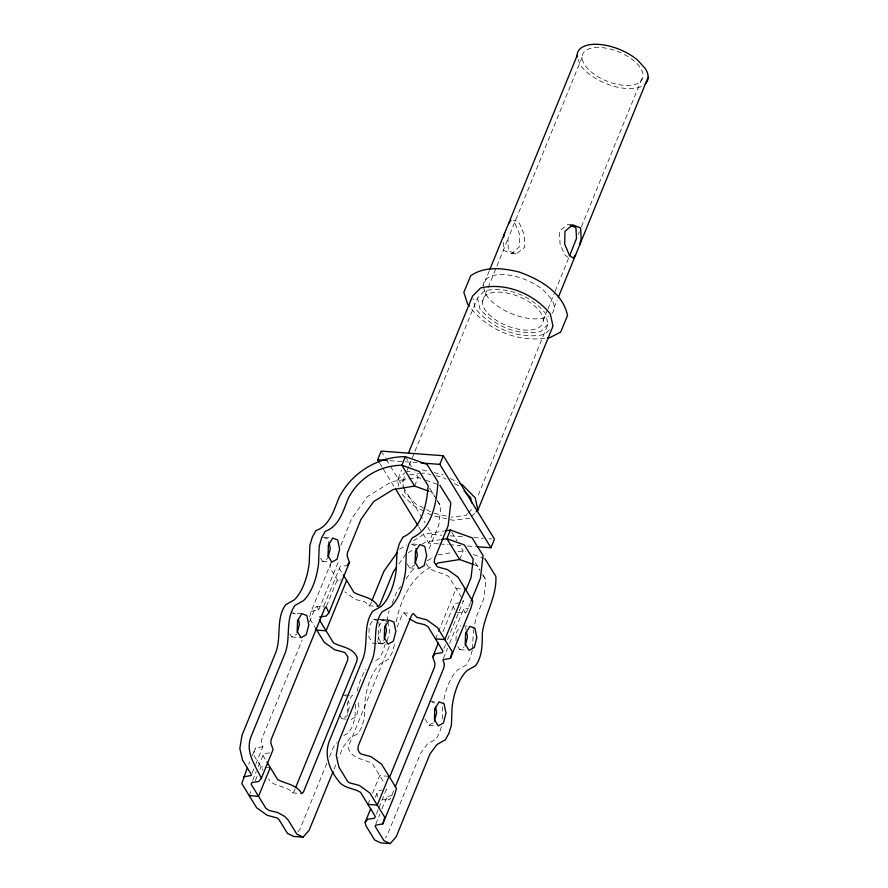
<?xml version="1.0" encoding="UTF-8"?>
<svg xmlns="http://www.w3.org/2000/svg" width="888" height="888" viewBox="0 0 888 888"><rect width="100%" height="100%" fill="white"/><g stroke="black" fill="none" stroke-linecap="round" stroke-linejoin="round"><path stroke-width="0.67" stroke-dasharray="4.44 3.33" d="M347.319 713.175L347.685 702.486L351.992 695.426L355.744 696.847M455.999 640.703L456.277 632.689L460.583 625.629M355.5 704.317L354.989 717.893L352.536 726.151L348.984 732.611L342.601 736.252M442.28 718.925L442.735 706.704M472.372 648.873L473.515 630.036M255.733 764.235L262.892 746.719L261.461 742.368L261.838 738.827L302.186 639.959M392.108 795.537L387.09 796.447L387.046 797.746L388.833 800.021L390.487 798.578L394.161 789.587M437.418 500.788L440.97 506.582L438.827 524.952L427.883 551.792M483.15 575.391L485.991 580.019L483.86 598.401L476.146 617.304L473.77 628.76M386.957 621.034L389.066 610.844M396.281 621.722C400.577 599.289 411.788 575.535 433.644 565.767M582.095 57.276L507.992 238.861L508.325 250.738L516.328 253.89L524.775 247.33L524.22 234.554L519.48 223.399L515.628 220.546L513.297 220.379M377.844 640.337L380.441 630.491L378.776 622.41M387.168 641.025L389.765 631.179L387.834 621.767M262.892 746.719L255.367 748.073L253.524 754.722L262.97 770.129M309.69 616.66L311.166 611.344L330.691 563.491M330.991 563.625L329.881 567.621L339.327 583.028M385.237 643.767L382.784 652.025L379.231 658.496L372.849 662.126M394.572 644.466L392.119 652.713L388.567 659.185L380.053 664.024A48.119 23.243 -85.8 0 0 364.99 700.943L364.324 718.581L361.86 726.839L358.308 733.31L349.805 738.15L342.946 747.396L338.783 757.597M441.369 726.706L439.616 732.611L436.064 739.071L427.55 743.911L420.701 753.168L386.891 835.997L385.17 837.972M472.316 650.227L469.863 658.485L466.311 664.946L457.797 669.796A48.119 23.243 -85.8 0 0 443.09 704.095M248.729 764.346L249.75 761.849M252.303 755.588L255.367 748.073M309.524 621.977L315.284 607.858L316.949 606.404L326.273 607.092M340.803 545.332L351.748 518.503L367.31 496.67L391.619 481.651L407.548 479.132M252.159 773.004L255.222 765.489M311.166 611.344L318.681 609.989L339.249 559.606M252.647 780.441L256.221 771.683M258.264 766.677L263.803 753.668L270.429 752.758M323.798 606.093L340.16 566.555L346.786 565.645M249.206 795.615L251.759 789.354M255.333 780.596L257.886 774.336M259.929 769.33L260.95 766.832L263.614 767.032M326.518 606.171L337.307 579.72L341.303 580.019M398.779 486.213L397.436 480.108L401.609 469.885M403.907 488.655L402.431 481.973L405.039 475.58M407.126 470.474L408.691 466.644M409.213 465.368L414.43 452.591M414.951 451.304L477.522 297.991L484.604 290.809C507.081 285.758 531.335 295.981 545.643 313.564L547.996 324.253L477.089 498.024M489.221 270.984L483.072 286.047A37.662 18.371 22.2 0 1 505.117 274.681A37.662 18.371 22.2 0 1 543.845 290.543L551.515 299.167A37.662 18.371 22.2 0 1 551.448 314.041M482.24 301.953L507.992 238.861M414.641 486.091L418.17 477.455L414.796 471.961M295.127 788.855L294.083 791.43L292.43 792.873C286.635 785.114 274.259 787.689 268.376 778.943M371.484 601.764L370.44 604.317L368.786 605.771L365.268 602.053L355.278 599.4L344.733 591.83M326.862 763.28L299.811 829.547L297.225 832.5M329.459 756.909L333.622 746.708L336.663 742.601M392.152 603.285L396.781 591.941L400.666 586.48M334.11 769.064L336.186 763.969M438.428 543.856L428.749 543.145L432.267 534.509L427.949 527.461M389.266 646.409L348.917 745.287L348.54 748.817C352.148 759.007 364.358 758.996 372.272 763.525L383.749 782.239M397.125 627.15L402.364 614.307L404.018 612.864L410.689 613.353M543.267 320.302L547.385 310.201M547.907 308.946L554.6 292.541M555.111 291.275L569.019 257.209M578.354 234.332L579.398 231.779M581.485 226.662L643.123 75.624M554.19 307.426L557.264 299.889M459.662 559.529L463.192 550.893L459.851 545.443M367.954 804.428L370.507 798.168M372.549 793.162L379.698 775.635L389.033 776.334M435.497 638.905L456.055 588.533L465.39 589.221M375.335 797.357L376.867 793.595L379.553 790.409L382.195 790.043M442.946 631.679L453.224 606.493L455.91 603.296L459.884 602.752M376.39 814.03L378.443 809.024M378.954 807.769L387.124 787.745L386.169 789.499M443.945 648.495L445.487 644.721M447.541 639.682L463.481 600.643L462.526 602.386M375.857 823.975L379.942 813.963M381.984 808.957L387.09 796.447M443.401 658.452L447.519 648.373M449.572 643.345L463.447 609.335L468.464 608.435M470.496 602.519L466.844 611.466L465.19 612.92L455.866 612.221M378.832 619.569L373.504 619.169L369.197 626.229L368.831 636.918L372.683 643.201L376.679 643.489M386.58 621.289L382.828 619.868L378.521 626.917L378.155 637.606L382.007 643.889L385.092 642.179M515.24 221.112L515.628 220.546M398.812 564.08L405.872 554.179M406.116 578.843L412.343 570.107L415.806 567.965M503.219 242.258L503.663 250.394L511.666 253.546L519.269 246.919L519.558 234.21L514.818 223.043L512.898 221.623M547.996 324.253L540.903 331.435C518.437 336.485 494.183 326.262 479.875 308.68L477.522 297.991M397.436 480.108L404.639 472.827M549.394 329.759L544.899 334.321C519.236 340.082 491.552 328.405 475.202 308.336L473.06 298.568M402.431 481.973L406.871 477.489M467.599 513.63L465.823 515.417L451.193 517.149M468.487 512.731L472.916 508.247M471.617 516.483L475.213 512.842M399.556 549.261L406.504 544.977M413.453 540.681L423.865 534.243L443.778 531.102M408.18 552.758L413.952 549.195M422.022 544.2L425.485 542.069L440.193 539.738M427.383 560.816L433.178 557.231M320.612 558.274L322.544 561.416L327.705 558.552M407.059 563.691L409.623 567.876L414.785 565.012M289.777 633.843L291.708 636.985L296.87 634.121M377.5 641.347L378.788 643.434L383.949 640.57M457.831 646.52L459.762 649.65L463.869 647.374M339.272 714.574L341.847 718.758L347.008 715.895L349.595 706.049L348.496 700.665M351.171 719.447L356.332 716.594L358.93 706.737L357.553 700.01M425.075 718.936L428.926 725.219L434.088 722.355M408.88 478.921L418.17 477.455L424.542 479.742M437.973 554.878L452.569 552.569M457.886 551.737L463.192 550.893L465.734 551.814M405.539 471.917L413.242 471.006M409.523 474.791L418.836 473.693M420.168 473.537L424.164 473.06L430.68 474.547M469.819 518.303L453.113 520.279L432.267 515.517L424.986 511.677M544.766 338.317C517.249 341.969 487.79 329.948 470.773 308.014M571.428 224.686L567.92 224.431L559.473 230.991L560.028 243.767L564.768 254.923L568.62 257.764L570.951 257.942M511.666 253.546L516.328 253.89M389.799 460.661L416.838 462.659M432.267 534.509L441.947 535.22M450.238 535.841L462.681 536.763M473.737 537.584L483.416 538.295M488.944 538.705L491.708 538.916M439.804 543.967L448.096 544.577M449.483 544.677L460.539 545.498M467.454 546.009L475.746 546.631M324.697 537.495L332.7 538.084M417.105 544.344L410.445 543.856L415.451 545.743M322.544 561.416L331.868 562.104M409.623 567.876L417.615 568.464M368.786 605.771L378.11 606.46M301.853 613.652L292.529 612.953L297.536 614.851M387.601 620.002L379.609 619.413L384.615 621.311L385.159 623.998M380.164 619.669L382.828 619.868M463.247 625.829L467.243 626.129M291.708 636.985L301.032 637.673M378.788 643.434L386.78 644.033M378.011 643.589L382.007 643.889M459.762 649.65L466.422 650.149M345.332 694.938L349.328 695.226M429.748 701.198L436.408 701.687M341.847 718.758L348.507 719.258M428.926 725.219L435.586 725.707M264.946 767.132L268.953 767.421M292.43 792.873L301.754 793.572M382.173 799.533L388.833 800.021M422.244 469.93L428.76 471.428M433.966 472.616L443.09 474.703M435.897 475.746L442.413 477.233L446.054 479.154M434.243 513.275L447.275 516.261M425.807 480.197L438.55 484.759M429.614 491.464L432.112 492.352L434.831 496.736M473.382 554.556L483.583 558.208M473.393 564.457L477.134 565.8L479.864 570.174M323.365 537.395L328.371 539.294M373.504 619.169L378.499 621.067M432.245 702.142L434.743 703.085M342.668 694.738L346.42 696.159M450.36 478.532L457.631 482.373M454.545 483.638L459.396 486.202M430.514 511.699L415.95 504.018L404.784 492.674L404.195 489.998M423.776 511.044L412.865 505.283L400.122 492.318M404.018 612.864L409.324 618.792M426.318 563.625C430.447 572.693 441.392 571.861 448.629 576.423L462.126 598.434M437.562 501.11L440.97 506.582M482.584 574.547L485.991 580.019M429.603 488.045L436.707 499.633M475.335 562.648L479.598 569.596M405.383 456.61L411.422 466.455M451.759 532.256L457.154 541.047M381.152 451.115L385.47 458.164M386.191 459.34L389.788 465.212M390.509 466.389L402.752 486.358M403.474 487.523L419.314 513.364M420.035 514.541L425.075 522.766M379.786 463.281L382.661 467.976M383.383 469.153L394.183 486.768M418.67 526.695L422.266 532.567M422.988 533.744L428.749 543.145M339.216 568.309L342.59 573.815M310.001 619.091L314.729 626.795M262.859 755.411L266.233 760.916M463.447 609.335L465.19 612.92M316.949 606.404L318.681 609.989M453.224 606.493L454.811 609.934M578.199 59.285L579.72 64.003A37.662 18.371 22.2 0 0 611.532 85.581A37.662 18.371 22.2 0 0 644.61 84.493M483.449 287.213L485.747 294.294A37.662 18.371 22.2 0 0 515.551 315.196A37.662 18.371 22.2 0 0 548.695 316.117M376.867 793.595L377.711 797.047M465.578 627.527L466.133 630.214M357.209 691.13A48.119 23.243 -85.8 0 1 366 669.041M624.364 54.545A32.323 15.773 22.2 0 1 631.424 85.226A32.323 15.773 22.2 0 1 582.461 59.984A32.323 15.773 22.2 0 1 623.276 53.979M488.5 313.997A32.323 15.773 22.2 0 0 540.914 325.985A32.323 15.773 22.2 0 0 508.857 293.395A32.323 15.773 22.2 0 0 488.5 313.997"/><path stroke-width="1.33" d="M503.64 237.229L504.573 233.355L577.056 55.755A37.662 18.371 22.2 0 1 599.089 44.4A37.662 18.371 22.2 0 1 637.817 60.262L645.498 68.887A37.662 18.371 22.2 0 1 645.421 83.761M579.675 244.966L581.174 238.783L580.597 227.927L572.594 224.775L564.979 231.402L564.701 244.111L569.43 255.267L573.282 258.119L575.69 254.734L648.162 77.134M297.191 632.889L299.467 624.264L298.357 618.892M328.027 557.32L330.303 548.706L328.915 541.98M384.271 639.338L386.546 630.724L385.436 625.341M415.107 563.78L417.382 555.167L415.995 548.44M434.41 721.123L436.674 712.509L435.575 707.125M465.223 645.665L467.51 636.94L466.411 631.568M247.197 768.098L241.78 783.505L256.632 807.725L267.177 815.295L277.156 817.948L278.888 819.38L287.546 833.51L293.784 836.452L303.119 837.14L309.146 830.236L333.067 771.617M484.848 558.663L495.837 576.301C497.036 596.758 484.837 613.586 482.317 633.277C482.195 644.366 482.45 656.21 475.646 665.645L467.132 670.484A48.119 23.243 -85.8 0 0 452.07 707.403L451.404 725.041L448.94 733.299L445.388 739.76L436.885 744.61L430.025 753.857L396.226 836.696L390.198 843.6L383.96 840.659L375.291 826.528L375.346 825.23L382.861 823.864L384.704 817.226L369.852 793.006L359.307 785.436L349.328 782.783L347.596 781.351L338.939 767.221L336.241 755.599L338.417 742.401L372.227 659.573C378.044 644.066 371.994 625.951 382.051 611.921L390.565 607.081A48.119 23.243 -85.8 0 0 405.627 570.163L406.293 552.525L408.746 544.266L412.298 537.806C432.767 528.349 436.441 502.075 438.028 482.018L427.05 464.38L405.383 456.61C377.367 456.832 351.67 472.66 338.972 497.657C333.921 510.045 329.892 525.596 315.895 530.647L312.343 537.118L309.879 545.376L309.224 563.014A48.119 23.243 -85.8 0 1 294.15 599.933L285.647 604.772C275.58 618.803 281.64 636.918 275.813 652.425L242.013 735.253L239.838 748.451L242.524 760.073L251.193 774.203L251.138 775.502L243.623 776.867M395.204 787.012L443.945 667.598L444.322 664.069L442.89 659.706L450.416 658.352L452.247 651.703L437.407 627.483L426.851 619.924L416.872 617.271L413.353 613.553L411.699 615.007L358.253 745.976L357.864 749.516L359.351 752.569L361.072 754.001L371.051 756.654L381.607 764.224L396.448 788.433L394.616 795.082L382.861 823.864M569.541 255.922L576.512 238.428L575.924 227.583L570.207 225.33M379.065 462.104L377.622 459.751L381.152 451.115L443.345 455.733L494.472 539.116L490.953 547.752L477.122 546.731M303.119 837.14L296.881 834.209L288.212 820.068L284.704 816.427L277.667 812.509L269.242 810.489L265.956 808.413L251.115 784.204L252.059 782.45L258.686 781.54L261.361 778.343L273.104 749.561L270.785 743.056L271.173 739.526L324.62 608.546L326.273 607.092L328.904 612.831L326.229 616.028L319.602 616.927M328.904 612.831L349.461 562.459L347.141 555.955L347.53 552.414L361.083 519.191L373.637 501.587L393.24 489.477L414.641 486.091L428.371 491.009M270.285 767.521L258.53 796.314L249.206 795.615M346.642 580.419L326.085 630.791L316.75 630.103M405.383 456.61L401.864 465.245L414.641 486.091M408.391 453.28L472.516 296.126L480.619 287.934C506.271 282.162 533.966 293.839 550.316 313.908L552.991 326.118L477.911 510.101L476.112 511.932M489.732 269.73L504.573 233.355M295.649 787.567L347.53 660.45L347.907 656.909L344.711 652.436L334.721 649.772L324.176 642.213L315.395 627.894M372.005 600.488L383.993 571.095L397.225 552.536M490.953 547.752L439.826 464.369L443.345 455.733M471.017 601.243L480.408 578.243L483.05 555.455L472.072 537.817L450.405 530.047L446.886 538.683L459.662 559.529L473.393 564.457M558.286 297.38L575.69 254.734M390.198 843.6L380.863 842.912L374.625 839.97L365.967 825.84L365.123 822.388L370.74 808.613M389.543 777.333L434.609 666.91L434.987 663.369L432.667 656.865L438.328 643.012M389.033 776.334L377.278 805.116L367.954 804.428M465.39 589.221L444.833 639.593L435.497 638.905M465.856 590.331L471.073 577.555L473.204 559.174L464.357 544.943L446.886 538.683L441.536 539.527M450.416 658.352L470.973 607.98L472.805 601.331L457.964 577.111L447.408 569.552L437.429 566.888L434.221 562.404L434.609 558.874L448.163 525.652L450.804 502.863L439.826 485.225M508.569 223.587L509.901 221.7M510.567 220.768L510.966 220.202M396.459 567.388L393.329 571.783L379.764 605.005L378.11 606.46C373.049 597.202 362.193 596.947 354.057 592.529L343.268 574.913M347.452 564.846L349.461 562.459M432.667 656.865L435.353 653.668L441.969 652.769L442.923 651.015L428.072 626.795L424.786 624.73L416.372 622.71L409.324 618.792M365.123 822.388L367.799 819.191L374.425 818.281L375.369 816.527L360.528 792.318C353.413 787.922 343.423 788.4 338.273 780.663C329.603 769.607 324.098 755.588 329.093 741.713L362.892 658.874C368.72 643.378 362.659 625.263 372.727 611.233L381.23 606.393A48.119 23.243 -85.8 0 0 396.303 569.474L396.958 551.825L399.422 543.578L402.974 537.107C421.933 528.482 426.751 504.573 428.183 485.736L419.336 471.506L401.864 465.245C379.265 465.423 358.541 478.188 348.307 498.346C343.256 510.733 339.227 526.284 325.219 531.346L321.667 537.806L319.214 546.065L318.548 563.714A48.119 23.243 -85.8 0 1 303.485 600.621L294.971 605.472C284.915 619.502 290.964 637.617 285.148 653.113L251.337 735.941C244.722 751.592 255.134 765.112 261.361 778.343M435.953 564.335L438.261 562.914L459.662 559.529M445.099 530.891L450.405 530.047M547.263 338.017L549.75 337.706L560.716 332.057L567.543 315.473C562.715 292.363 539.449 279.087 518.759 271.917C503.03 268.087 484.693 265.934 470.662 275.802L463.847 292.374L467.621 304.073L469.197 306.038M377.622 459.751L387.09 460.45M420.901 462.959L439.826 464.369M460.062 483.649L462.482 484.937L475.224 497.891L477.911 510.101M464.047 490.931L470.562 497.546L471.739 502.897M395.626 489.11L417.948 525.529M319.336 619.78L333.5 642.901C341.68 647.396 353.102 647.408 357.242 657.608L356.865 661.138L303.407 792.118L301.754 793.572C296.714 784.493 285.836 783.938 277.7 779.631L266.911 762.015M577.056 55.755L577.433 56.932M297.558 620.701L297.191 631.39L301.032 637.673L306.205 634.809L308.791 624.963L306.86 615.539L301.853 613.652L297.558 620.701M328.394 545.143L328.027 555.833L331.868 562.104L337.04 559.251L339.627 549.394L337.695 539.982L332.7 538.084L328.394 545.143M384.637 627.161L384.271 637.85L388.112 644.133L393.284 641.269L395.87 631.412L393.939 622L388.933 620.101L384.637 627.161M415.473 551.592L415.107 562.293L418.947 568.564L424.12 565.7L426.706 555.855L424.775 546.442L419.78 544.544L415.473 551.592M434.765 708.935L434.399 719.635L438.25 725.907L443.412 723.043L446.009 713.197L444.078 703.784L439.072 701.886L434.765 708.935M465.601 633.377L465.234 644.066L469.086 650.349L474.248 647.485L476.845 637.64L474.914 628.216L469.907 626.329L465.601 633.377"/></g></svg>
